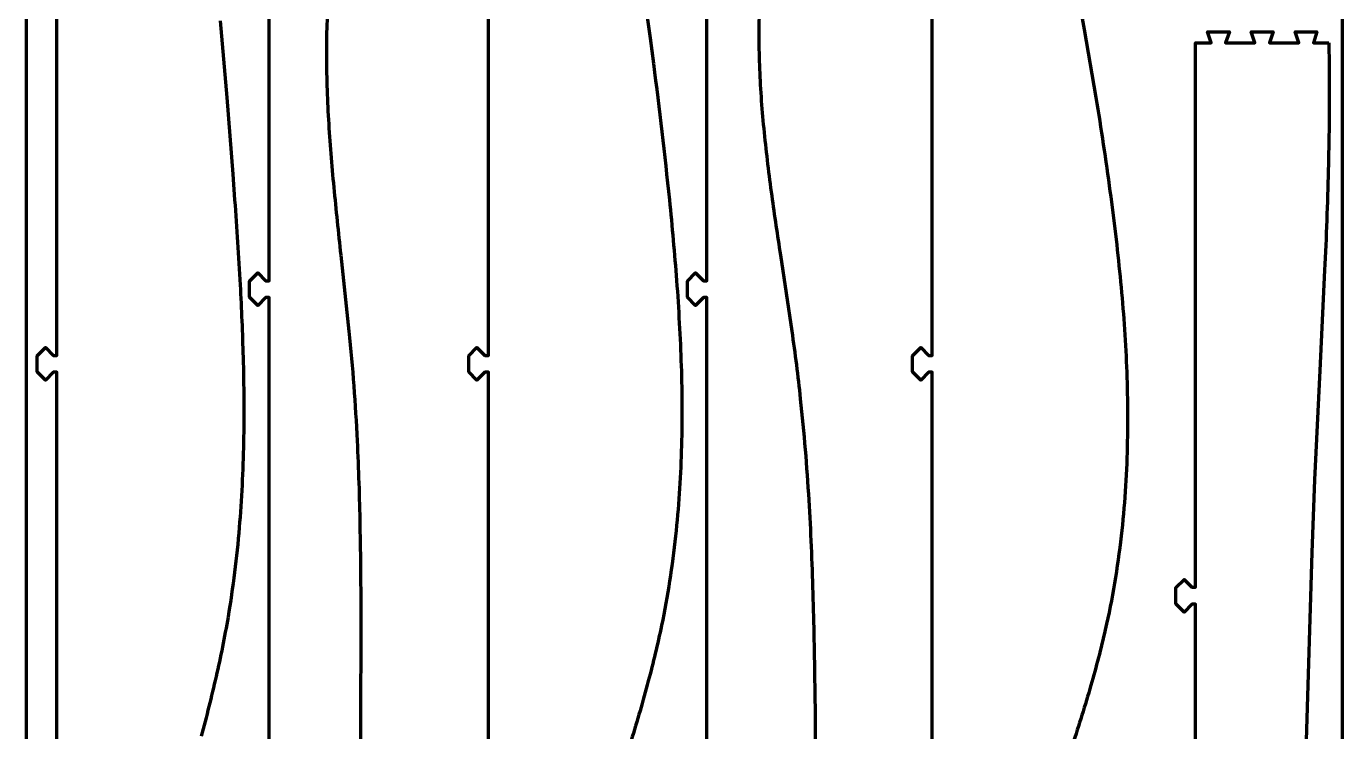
# Model space of a CAD drawing. Extents: x 233 to 1433, y 0 to 2800.
# Drawn here: x 233 to 1433, y 1031 to 1674 of the extents above; entities that cross this region are included whole.
import ezdxf

# ---------------------------------------------------------------- set-up
doc = ezdxf.new("R2010")
doc.units = 0
doc.layers.add('mainlayer', color=1, linetype='CONTINUOUS', lineweight=100)

msp = doc.modelspace()

# ---------------------------------------------------------------- linework, layer by layer
at = {"layer": 'mainlayer', "color": 1}
msp.add_lwpolyline([(233, 0), (1433, 0), (1433, 0), (1433, 2800), (1433, 2800), (233, 2800), (233, 2800), (233, 0)], dxfattribs=at)
at = {"layer": 'mainlayer', "color": 0}
for points in [[(454.4, 511.7), (454.4, 1426.3), (454.4, 1426.3), (451.2, 1426.3), (451.2, 1426.3), (444, 1419.2), (444, 1419.2), (436.6, 1426.6), (436.6, 1426.6), (436.6, 1441.4), (436.6, 1441.4), (444, 1448.8), (444, 1448.8), (451.2, 1441.7), (451.2, 1441.7), (454.4, 1441.7), (454.4, 1441.7), (454.4, 2356.3)], [(853.5, 511.7), (853.5, 1426.3), (853.5, 1426.3), (850.3, 1426.3), (850.3, 1426.3), (843.2, 1419.2), (843.2, 1419.2), (835.7, 1426.6), (835.7, 1426.6), (835.7, 1441.4), (835.7, 1441.4), (843.2, 1448.8), (843.2, 1448.8), (850.3, 1441.7), (850.3, 1441.7), (853.5, 1441.7), (853.5, 1441.7), (853.5, 2356.3)], [(260.8, 443.7), (260.8, 1358.3), (260.8, 1358.3), (257.6, 1358.3), (257.6, 1358.3), (250.4, 1351.2), (250.4, 1351.2), (243, 1358.6), (243, 1358.6), (243, 1373.4), (243, 1373.4), (250.4, 1380.8), (250.4, 1380.8), (257.6, 1373.7), (257.6, 1373.7), (260.8, 1373.7), (260.8, 1373.7), (260.8, 2288.3)], [(654.2, 443.7), (654.2, 1358.3), (654.2, 1358.3), (650.9, 1358.3), (650.9, 1358.3), (643.8, 1351.2), (643.8, 1351.2), (636.4, 1358.6), (636.4, 1358.6), (636.4, 1373.4), (636.4, 1373.4), (643.8, 1380.8), (643.8, 1380.8), (650.9, 1373.7), (650.9, 1373.7), (654.2, 1373.7), (654.2, 1373.7), (654.2, 2288.3)], [(1058.8, 443.7), (1058.8, 1358.3), (1058.8, 1358.3), (1055.6, 1358.3), (1055.6, 1358.3), (1048.5, 1351.2), (1048.5, 1351.2), (1041, 1358.6), (1041, 1358.6), (1041, 1373.4), (1041, 1373.4), (1048.5, 1380.8), (1048.5, 1380.8), (1055.6, 1373.7), (1055.6, 1373.7), (1058.8, 1373.7), (1058.8, 1373.7), (1058.8, 2288.3)], [(754.4, 1973.3), (780.1, 1810.4), (780.1, 1810.4), (791.8, 1732.8), (791.8, 1732.8), (801.6, 1662.9), (801.6, 1662.9), (804.7, 1639.6)], [(1166.6, 1841.4), (1197.5, 1670.7), (1197.5, 1670.7), (1208.1, 1608.6)], [(409.8, 1678.4), (415.9, 1608.6), (415.9, 1608.6), (421.3, 1538.8), (421.3, 1538.8), (422.9, 1515.5)], [(1298.9, 650.6), (1298.9, 1147), (1298.9, 1147), (1295.6, 1147), (1295.6, 1147), (1288.5, 1139.8), (1288.5, 1139.8), (1281, 1147.2), (1281, 1147.2), (1281, 1162), (1281, 1162), (1288.5, 1169.5), (1288.5, 1169.5), (1295.6, 1162.3), (1295.6, 1162.3), (1298.9, 1162.3), (1298.9, 1162.3), (1298.9, 1658.6), (1298.9, 1658.6), (1313, 1658.6), (1313, 1658.6), (1309.7, 1668.6), (1309.7, 1668.6), (1329.7, 1668.6), (1329.7, 1668.6), (1326.3, 1658.6), (1326.3, 1658.6), (1353, 1658.6), (1353, 1658.6), (1349.6, 1668.6), (1349.6, 1668.6), (1369.6, 1668.6), (1369.6, 1668.6), (1366.3, 1658.6), (1366.3, 1658.6), (1393, 1658.6), (1393, 1658.6), (1389.6, 1668.6), (1389.6, 1668.6), (1409.6, 1668.6), (1409.6, 1668.6), (1406.3, 1658.6), (1406.3, 1658.6), (1420.4, 1658.6)], [(519.7, 1465.1), (527.1, 1395.8)], [(920.4, 1465.1), (930.8, 1395.8)], [(1416.6, 1451.2), (1412.2, 1359.9), (1412.2, 1359.9), (1407.4, 1260.3), (1407.4, 1260.3), (1404.9, 1193.9), (1404.9, 1193.9), (1399.6, 1022.8), (1399.6, 1022.8), (1397.5, 968.4)], [(537.9, 1133.9), (537.8, 1033.8)], [(951.7, 1072.3), (953.8, 879.7), (953.8, 879.7), (954.9, 771.9), (954.9, 771.9), (955.1, 710.3)]]:
    msp.add_lwpolyline(points, dxfattribs=at)
for points in [[(508.7, 1707.8), (507.3, 1688.6), (506.6, 1669.3), (506.6, 1650)], [(901.3, 1692.4), (900.6, 1673.1), (900.6, 1653.9), (901.4, 1634.6)], [(1420.4, 1658.6), (1420.6, 1647.6), (1420.7, 1636.5), (1420.8, 1625.4)], [(506.6, 1650), (506.6, 1629.5), (507.2, 1608.9), (508.4, 1588.4)], [(804.7, 1639.6), (810.1, 1598.3), (814.9, 1556.9), (819.2, 1515.5)], [(901.4, 1634.6), (902.2, 1615.3), (903.6, 1596), (905.6, 1576.8)], [(1420.8, 1625.4), (1420.9, 1597.8), (1420.6, 1570.1), (1419.9, 1542.5)], [(1208.1, 1608.6), (1212.8, 1580.2), (1217, 1551.7), (1220.9, 1523.2)], [(508.4, 1588.4), (509.7, 1567.8), (511.3, 1547.3), (513.3, 1526.8)], [(905.6, 1576.8), (907.6, 1557.5), (909.9, 1538.3), (912.5, 1519.1)], [(1419.9, 1542.5), (1419.1, 1512), (1418, 1481.6), (1416.6, 1451.2)], [(513.3, 1526.8), (515.3, 1506.2), (517.4, 1485.7), (519.7, 1465.1)], [(422.9, 1515.5), (424.8, 1489.6), (426.4, 1463.8), (427.9, 1437.9)], [(819.2, 1515.5), (821.7, 1490.9), (823.9, 1466.4), (825.8, 1441.8)], [(912.5, 1519.1), (915, 1501.1), (917.7, 1483.1), (920.4, 1465.1)], [(1220.9, 1523.2), (1224.5, 1497.4), (1227.5, 1471.6), (1230.1, 1445.6)], [(825.8, 1441.8), (827.7, 1415.9), (829.1, 1390), (830, 1364.1)], [(1230.1, 1445.6), (1232.7, 1419.8), (1234.6, 1393.9), (1235.8, 1368)], [(427.9, 1437.9), (429.1, 1415.9), (430, 1393.9), (430.6, 1371.9)], [(527.1, 1395.8), (530.5, 1362.5), (533, 1329.1), (534.6, 1295.7)], [(930.8, 1395.8), (933.8, 1375.3), (936.4, 1354.8), (938.6, 1334.2)], [(430.6, 1371.9), (431.4, 1346), (431.5, 1320.2), (431, 1294.3)], [(1235.8, 1368), (1236.9, 1342.2), (1237.2, 1316.3), (1236.6, 1290.4)], [(830, 1364.1), (830.8, 1338.3), (830.9, 1312.4), (830.1, 1286.5)], [(938.6, 1334.2), (941.9, 1303.5), (944.5, 1272.6), (946.3, 1241.8)], [(431, 1294.3), (430.5, 1268.4), (429.2, 1242.5), (427.1, 1216.7)], [(534.6, 1295.7), (535.8, 1270), (536.7, 1244.3), (537.1, 1218.7)], [(830.1, 1286.5), (829.4, 1260.6), (827.6, 1234.7), (824.8, 1208.9)], [(1236.6, 1290.4), (1236, 1263.2), (1234.1, 1236), (1231.1, 1208.9)], [(946.3, 1241.8), (948, 1213.5), (949.2, 1185.3), (950, 1157)], [(427.1, 1216.7), (424.8, 1189.4), (421.4, 1162.2), (416.9, 1135.2)], [(537.1, 1218.7), (537.6, 1190.4), (537.9, 1162.2), (537.9, 1133.9)], [(824.8, 1208.9), (821.9, 1181.6), (817.7, 1154.4), (812.1, 1127.5)], [(1231.1, 1208.9), (1227.8, 1180.2), (1223, 1151.8), (1216.6, 1123.6)], [(950, 1157), (950.8, 1128.8), (951.4, 1100.6), (951.7, 1072.3)], [(416.9, 1135.2), (413.7, 1117), (410.1, 1098.9), (406, 1080.9)], [(812.1, 1127.5), (808.6, 1110.5), (804.5, 1093.7), (800, 1077)], [(1216.6, 1123.6), (1212.7, 1106.6), (1208.3, 1089.8), (1203.5, 1073.1)], [(406, 1080.9), (401.8, 1062.7), (397.3, 1044.6), (392.4, 1026.6)], [(800, 1077), (795.2, 1058.8), (789.9, 1040.7), (784.4, 1022.7)], [(1203.5, 1073.1), (1198.2, 1054.9), (1192.6, 1036.8), (1186.6, 1018.8)], [(537.8, 1033.8), (537.8, 987.6), (538.4, 941.4), (539.7, 895.1)]]:
    msp.add_open_spline(points, degree=3, dxfattribs=at)

doc.saveas('drawing.dxf')
